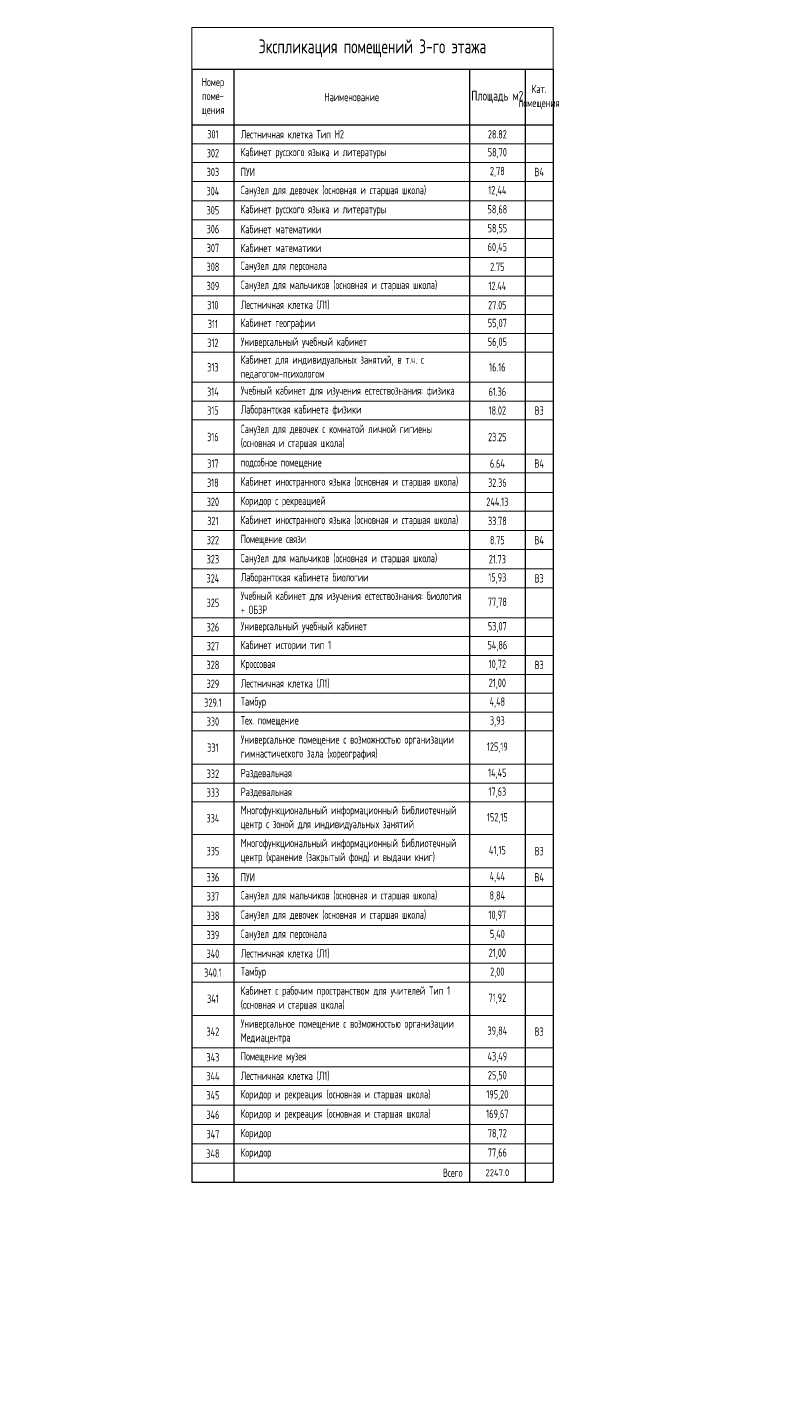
# Model space of a CAD drawing. Header units: millimetres. Extents: x -265044 to 366616, y 0 to 292181.
# Drawn here: x 135011 to 161496, y 84421 to 133578 of the extents above; entities that cross this region are included whole.
import ezdxf
from ezdxf import colors
from ezdxf.entities.mleader import LeaderData, LeaderLine
from ezdxf.math import Vec2, Vec3

# ---------------------------------------------------------------- set-up
doc = ezdxf.new("R2010")
doc.units = ezdxf.units.MM
doc.header["$MEASUREMENT"] = 0
doc.layers.get('0').update_dxf_attribs({"color": 250, "lineweight": 9})
doc.layers.get('Defpoints').update_dxf_attribs({"color": 6})
doc.layers.add('АР_Отметки', color=250, linetype='Continuous', lineweight=15)
doc.layers.add('АР_Таблицы', color=250, linetype='Continuous')
doc.styles.add('ISOCPEUR', font='isocpeur.ttf', dxfattribs={"width": 0.7})
doc.styles.add('ISOCPEUR_2', font='isocpeur.ttf', dxfattribs={"width": 0.9, "height": 300})
doc.styles.add('Архитект', font='isocpeur.ttf', dxfattribs={"width": 0.8, "oblique": 8})

# ---------------------------------------------------------------- blocks, each defined once
blk = doc.blocks.new('*T493')
at = {"layer": 'Defpoints', "color": 8, "linetype": 'ByBlock', "lineweight": 0, "ltscale": 100, "transparency": 16777216}
for q in [(12955, 0), (0, -1500)]:
    blk.add_line((0, 0), q, dxfattribs=at)
at = {"layer": 'Defpoints', "color": 8, "linetype": 'ByBlock', "lineweight": 0, "ltscale": 500, "transparency": 16777216}
blk.add_line((12955, 0), (12955, -1500), dxfattribs=at)
at = {"layer": 'АР_Таблицы', "color": 8, "linetype": 'ByBlock', "lineweight": 30, "ltscale": 100, "transparency": 16777216}
for p, q in [((0, -1500), (12955, -1500)), ((0, -1500), (0, -41456)), ((0, -3500), (12955, -3500)), ((0, -41456), (12955, -41456))]:
    blk.add_line(p, q, dxfattribs=at)
at = {"layer": 'АР_Таблицы', "color": 8, "linetype": 'ByBlock', "lineweight": 30, "ltscale": 500, "transparency": 16777216}
for p, q in [((1500, -1500), (1500, -41456)), ((9955, -1500), (9955, -41456)), ((11955, -1500), (11955, -41456)), ((12955, -1500), (12955, -41456))]:
    blk.add_line(p, q, dxfattribs=at)
at = {"layer": 'АР_Таблицы', "color": 8, "linetype": 'ByBlock', "lineweight": -2, "ltscale": 100, "transparency": 16777216}
for p, q in [((0, -4177), (12955, -4177)), ((0, -4854), (12955, -4854)), ((0, -5531), (12955, -5531)), ((0, -6228), (1500, -6228)), ((9955, -6228), (12955, -6228)), ((0, -6905), (12955, -6905)), ((0, -7582), (12955, -7582)), ((0, -8258), (12955, -8258)), ((0, -8935), (12955, -8935)), ((0, -9632), (12955, -9632)), ((0, -10309), (1500, -10309)), ((11955, -10309), (12955, -10309)), ((0, -10986), (9955, -10986)), ((11955, -10986), (12955, -10986)), ((0, -11663), (1500, -11663)), ((11955, -11663), (12955, -11663)), ((0, -12740), (1500, -12740)), ((11955, -12740), (12955, -12740)), ((0, -13417), (9955, -13417)), ((11955, -13417), (12955, -13417)), ((0, -14094), (12955, -14094)), ((0, -15321), (12955, -15321)), ((0, -15998), (12955, -15998)), ((0, -16695), (9955, -16695)), ((11955, -16695), (12955, -16695)), ((0, -17372), (9955, -17372)), ((11955, -17372), (12955, -17372)), ((0, -18068), (9955, -18068)), ((11955, -18068), (12955, -18068)), ((0, -18745), (9955, -18745)), ((11955, -18745), (12955, -18745)), ((0, -19442), (12955, -19442)), ((0, -20119), (12955, -20119)), ((0, -21196), (9955, -21196)), ((11955, -21196), (12955, -21196)), ((0, -21873), (12955, -21873)), ((0, -22550), (12955, -22550)), ((0, -23227), (1500, -23227)), ((11955, -23227), (12955, -23227)), ((0, -23904), (1500, -23904)), ((11955, -23904), (12955, -23904)), ((0, -24581), (12955, -24581)), ((0, -25258), (9955, -25258)), ((0, -26455), (9955, -26455)), ((11955, -26455), (12955, -26455)), ((0, -27132), (9955, -27132)), ((11955, -27132), (12955, -27132)), ((0, -27808), (9955, -27808)), ((11955, -27808), (12955, -27808)), ((0, -28975), (1500, -28975)), ((11955, -28975), (12955, -28975)), ((0, -30172), (1500, -30172)), ((11955, -30172), (12955, -30172)), ((0, -30849), (1500, -30849)), ((11955, -30849), (12955, -30849)), ((0, -31546), (1500, -31546)), ((11955, -31546), (12955, -31546)), ((0, -32243), (1500, -32243)), ((11955, -32243), (12955, -32243)), ((0, -32920), (1500, -32920)), ((11955, -32920), (12955, -32920)), ((0, -33597), (1500, -33597)), ((11955, -33597), (12955, -33597)), ((0, -34274), (1500, -34274)), ((11955, -34274), (12955, -34274)), ((0, -35471), (1500, -35471)), ((11955, -35471), (12955, -35471)), ((0, -36638), (1500, -36638)), ((11955, -36638), (12955, -36638)), ((0, -37315), (1500, -37315)), ((11955, -37315), (12955, -37315)), ((0, -37992), (1500, -37992)), ((11955, -37992), (12955, -37992)), ((0, -38688), (1500, -38688)), ((11955, -38688), (12955, -38688)), ((0, -39385), (1500, -39385)), ((11955, -39385), (12955, -39385)), ((0, -40082), (1500, -40082)), ((11955, -40082), (12955, -40082)), ((0, -40779), (1500, -40779)), ((11955, -40779), (12955, -40779))]:
    blk.add_line(p, q, dxfattribs=at)
at = {"layer": 'АР_Таблицы', "color": 8, "linetype": 'ByBlock', "lineweight": 9, "ltscale": 100, "transparency": 16777216}
for p, q in [((1500, -6228), (9955, -6228)), ((1500, -10309), (11955, -10309)), ((9955, -10986), (11955, -10986)), ((1500, -11663), (11955, -11663)), ((1500, -12740), (11955, -12740)), ((9955, -13417), (11955, -13417)), ((9955, -16695), (11955, -16695)), ((9955, -17372), (11955, -17372)), ((9955, -18068), (11955, -18068)), ((9955, -18745), (11955, -18745)), ((9955, -21196), (11955, -21196)), ((1500, -23227), (11955, -23227)), ((1500, -23904), (11955, -23904)), ((9955, -25258), (12955, -25258)), ((9955, -26455), (11955, -26455)), ((9955, -27132), (11955, -27132)), ((9955, -27808), (11955, -27808)), ((1500, -28975), (11955, -28975)), ((1500, -30172), (11955, -30172)), ((1500, -30849), (11955, -30849)), ((1500, -31546), (11955, -31546)), ((1500, -32243), (11955, -32243)), ((1500, -32920), (11955, -32920)), ((1500, -33597), (11955, -33597)), ((1500, -34274), (11955, -34274)), ((1500, -35471), (11955, -35471)), ((1500, -36638), (11955, -36638)), ((1500, -37315), (11955, -37315)), ((1500, -37992), (11955, -37992)), ((1500, -38688), (11955, -38688)), ((1500, -39385), (11955, -39385)), ((1500, -40082), (11955, -40082)), ((1500, -40779), (11955, -40779))]:
    blk.add_line(p, q, dxfattribs=at)
at = {"layer": 'АР_Таблицы', "color": 8, "ltscale": 100, "transparency": 16777216}
for s, insert, char_height, width, attachment_point, style in [('Экспликация помещений 3-го этажа', (6477, -750), 500, 12854.8, 5, 'ISOCPEUR'), ('Номер поме- щения', (750, -2500), 300, 1400, 5, 'ISOCPEUR'), ('Наименование', (5727, -2500), 300, 8354.8, 5, 'ISOCPEUR'), ('Площадь м2', (10955, -2500), 350, 1900, 5, 'ISOCPEUR'), ('Кат. помещения', (12455, -2500), 300, 900, 5, 'ISOCPEUR'), ('301', (750, -3838), 300, 1223.08, 5, 'ISOCPEUR'), ('Лестничная клетка Тип Н2', (1750, -3838), 300, 7954.8, 4, 'ISOCPEUR'), ('28.82', (10955, -3838), 300, 1500, 5, 'ISOCPEUR'), ('302', (750, -4515), 300, 1223.08, 5, 'ISOCPEUR'), ('Кабинет русского языка и литературы', (1750, -4515), 300, 7954.8, 4, 'ISOCPEUR'), ('58,70', (10955, -4515), 300, 1500, 5, 'ISOCPEUR'), ('303', (750, -5192), 300, 1223.08, 5, 'ISOCPEUR'), ('ПУИ', (1750, -5192), 300, 7954.8, 4, 'ISOCPEUR'), ('2,78', (10955, -5192), 300, 1500, 5, 'ISOCPEUR'), ('{\\C8;В4}', (12455, -5192), 300, 900, 5, 'ISOCPEUR'), ('304', (750, -5879), 300, 1223.08, 5, 'ISOCPEUR'), ('Санузел для девочек (основная и старшая школа)', (1750, -5879), 300, 7954.8, 4, 'ISOCPEUR'), ('12,44', (10955, -5879), 300, 1500, 5, 'ISOCPEUR'), ('{\\Q0;\\W0.7;Кабинет русского языка и литературы}', (1750, -6566), 300, 7954.8, 4, 'Архитект'), ('58,68', (10955, -6566), 300, 1500, 5, 'ISOCPEUR'), ('305', (750, -6566), 300, 1223.08, 5, 'ISOCPEUR'), ('306', (750, -7243), 300, 1223.08, 5, 'ISOCPEUR'), ('{\\Q0;\\W0.7;Кабинет математики}', (1750, -7243), 300, 7954.8, 4, 'Архитект'), ('58,55', (10955, -7243), 300, 1500, 5, 'ISOCPEUR'), ('307', (750, -7920), 300, 1223.08, 5, 'ISOCPEUR'), ('{\\Q0;\\W0.7;Кабинет математики}', (1750, -7920), 300, 7954.8, 4, 'Архитект'), ('60,45', (10955, -7920), 300, 1500, 5, 'ISOCPEUR'), ('308', (750, -8597), 300, 1223.08, 5, 'ISOCPEUR'), ('Санузел для персонала', (1750, -8597), 300, 7954.8, 4, 'ISOCPEUR'), ('2.75', (10955, -8597), 300, 1500, 5, 'ISOCPEUR'), ('309', (750, -9284), 300, 1223.08, 5, 'ISOCPEUR'), ('Санузел для мальчиков (основная и старшая школа)', (1750, -9284), 300, 7954.8, 4, 'ISOCPEUR'), ('12.44', (10955, -9284), 300, 1500, 5, 'ISOCPEUR'), ('310', (750, -9971), 300, 1223.08, 5, 'ISOCPEUR'), ('Лестничная клетка (Л1)', (1750, -9971), 300, 7954.8, 4, 'ISOCPEUR'), ('27.05', (10955, -9971), 300, 1500, 5, 'ISOCPEUR'), ('311', (750, -10648), 300, 1223.08, 5, 'ISOCPEUR'), ('{\\Q0;\\W0.7;Кабинет географии}', (1750, -10648), 300, 7954.8, 4, 'Архитект'), ('55,07', (10955, -10648), 300, 1500, 5, 'ISOCPEUR'), ('312', (750, -11325), 300, 1223.08, 5, 'ISOCPEUR'), ('Универсальный учебный кабинет', (1750, -11325), 300, 7954.8, 4, 'ISOCPEUR'), ('56,05', (10955, -11325), 300, 1500, 5, 'ISOCPEUR'), ('Кабинет для индивидуальных занятий, в т.ч. с педагогом-психологом', (1750, -12202), 300, 7954.8, 4, 'ISOCPEUR'), ('313', (750, -12202), 300, 1223.08, 5, 'ISOCPEUR'), ('16.16', (10955, -12202), 300, 1500, 5, 'ISOCPEUR'), ('314', (750, -13078), 300, 1223.08, 5, 'ISOCPEUR'), ('Учебный кабинет для изучения естествознания: физика', (1750, -13078), 300, 7954.8, 4, 'ISOCPEUR'), ('61.36', (10955, -13078), 300, 1500, 5, 'ISOCPEUR'), ('315', (750, -13755), 300, 1223.08, 5, 'ISOCPEUR'), ('Лаборантская кабинета физики', (1750, -13755), 300, 7954.8, 4, 'ISOCPEUR'), ('18.02', (10955, -13755), 300, 1500, 5, 'ISOCPEUR'), ('{\\C8;В3}', (12455, -13755), 300, 900, 5, 'ISOCPEUR'), ('316', (750, -14707), 300, 1223.08, 5, 'ISOCPEUR'), ('Санузел для девочек с комнатой личной гигиены (основная и старшая школа)', (1750, -14707), 300, 7954.8, 4, 'ISOCPEUR'), ('23.25', (10955, -14707), 300, 1500, 5, 'ISOCPEUR'), ('317', (750, -15659), 300, 1223.08, 5, 'ISOCPEUR'), ('подсобное помещение', (1750, -15659), 300, 7954.8, 4, 'ISOCPEUR'), ('6.64', (10955, -15659), 300, 1500, 5, 'ISOCPEUR'), ('{\\Q0;\\W0.7;\\C8;В4}', (12455, -15659), 300, 900, 5, 'Архитект'), ('318', (750, -16346), 300, 1223.08, 5, 'ISOCPEUR'), ('Кабинет иностранного языка (основная и старшая школа)', (1750, -16346), 300, 7954.8, 4, 'ISOCPEUR'), ('32.36', (10955, -16346), 300, 1500, 5, 'ISOCPEUR'), ('320', (750, -17033), 300, 1223.08, 5, 'ISOCPEUR'), ('Коридор с рекреацией', (1750, -17033), 300, 7954.8, 4, 'ISOCPEUR'), ('244.13', (10955, -17033), 300, 1500, 5, 'ISOCPEUR'), ('321', (750, -17720), 300, 1223.08, 5, 'ISOCPEUR'), ('Кабинет иностранного языка (основная и старшая школа)', (1750, -17720), 300, 7954.8, 4, 'ISOCPEUR'), ('33.78', (10955, -17720), 300, 1500, 5, 'ISOCPEUR'), ('322', (750, -18407), 300, 1223.08, 5, 'ISOCPEUR'), ('Помещение связи', (1750, -18407), 300, 7954.8, 4, 'ISOCPEUR'), ('8.75', (10955, -18407), 300, 1500, 5, 'ISOCPEUR'), ('{\\C8;В4}', (12455, -18407), 300, 900, 5, 'ISOCPEUR'), ('323', (750, -19094), 300, 1223.08, 5, 'ISOCPEUR'), ('Санузел для мальчиков (основная и старшая школа)', (1750, -19094), 300, 7954.8, 4, 'ISOCPEUR'), ('21.73', (10955, -19094), 300, 1500, 5, 'ISOCPEUR'), ('324', (750, -19781), 300, 1223.08, 5, 'ISOCPEUR'), ('Лаборантская кабинета биологии', (1750, -19781), 300, 7954.8, 4, 'ISOCPEUR'), ('15,93', (10955, -19781), 300, 1500, 5, 'ISOCPEUR'), ('{\\C8;В3}', (12455, -19781), 300, 900, 5, 'ISOCPEUR'), ('325', (750, -20658), 300, 1223.08, 5, 'ISOCPEUR'), ('Учебный кабинет для изучения естествознания: биология + ОБЗР', (1750, -20658), 300, 7954.8, 4, 'ISOCPEUR'), ('77,78', (10955, -20658), 300, 1500, 5, 'ISOCPEUR'), ('326', (750, -21535), 300, 1223.08, 5, 'ISOCPEUR'), ('Универсальный учебный кабинет', (1750, -21535), 300, 7954.8, 4, 'ISOCPEUR'), ('53,07', (10955, -21535), 300, 1500, 5, 'ISOCPEUR'), ('327', (750, -22212), 300, 1223.08, 5, 'ISOCPEUR'), ('Кабинет истории тип 1', (1750, -22212), 300, 7954.8, 4, 'ISOCPEUR'), ('54,86', (10955, -22212), 300, 1500, 5, 'ISOCPEUR'), ('328', (750, -22888), 300, 1223.08, 5, 'ISOCPEUR'), ('Кроссовая', (1750, -22888), 300, 7954.8, 4, 'ISOCPEUR'), ('10,72', (10955, -22888), 300, 1500, 5, 'ISOCPEUR'), ('{\\C8;В3}', (12455, -22888), 300, 900, 5, 'ISOCPEUR'), ('329', (750, -23565), 300, 1223.08, 5, 'ISOCPEUR'), ('Лестничная клетка (Л1)', (1750, -23565), 300, 7954.8, 4, 'ISOCPEUR'), ('21,00', (10955, -23565), 300, 1500, 5, 'ISOCPEUR'), ('Тамбур', (1750, -24242), 300, 7954.8, 4, 'ISOCPEUR'), ('4,48', (10955, -24242), 300, 1500, 5, 'ISOCPEUR'), ('329.1', (750, -24242), 300, 1223.08, 5, 'ISOCPEUR'), ('330', (750, -24919), 300, 1223.08, 5, 'ISOCPEUR'), ('Тех. помещение', (1750, -24919), 300, 7954.8, 4, 'ISOCPEUR'), ('3,93', (10955, -24919), 300, 1500, 5, 'ISOCPEUR'), ('Универсальное помещение с возможностью организации гимнастического зала (хореография)', (1750, -25856), 300, 7954.8, 4, 'ISOCPEUR'), ('331', (750, -25856), 300, 1223.08, 5, 'ISOCPEUR'), ('125,19', (10955, -25856), 300, 1500, 5, 'ISOCPEUR'), ('332', (750, -26793), 300, 1223.08, 5, 'ISOCPEUR'), ('Раздевальная', (1750, -26793), 300, 7954.8, 4, 'ISOCPEUR'), ('14,45', (10955, -26793), 300, 1500, 5, 'ISOCPEUR'), ('333', (750, -27470), 300, 1223.08, 5, 'ISOCPEUR'), ('Раздевальная', (1750, -27470), 300, 7954.8, 4, 'ISOCPEUR'), ('17,63', (10955, -27470), 300, 1500, 5, 'ISOCPEUR'), ('Многофункциональный информационный библиотечный центр с зоной для индивидуальных занятий', (1750, -28392), 300, 7954.8, 4, 'ISOCPEUR'), ('334', (750, -28392), 300, 1223.08, 5, 'ISOCPEUR'), ('152,15', (10955, -28392), 300, 1500, 5, 'ISOCPEUR'), ('335', (750, -29574), 300, 1223.08, 5, 'ISOCPEUR'), ('Многофункциональный информационный библиотечный центр (хранение (закрытый фонд) и выдачи книг)', (1750, -29574), 300, 7954.8, 4, 'ISOCPEUR'), ('41,15', (10955, -29574), 300, 1500, 5, 'ISOCPEUR'), ('{\\C8;В3}', (12455, -29574), 300, 900, 5, 'ISOCPEUR'), ('336', (750, -30511), 300, 1223.08, 5, 'ISOCPEUR'), ('ПУИ', (1750, -30511), 300, 7954.8, 4, 'ISOCPEUR'), ('4,44', (10955, -30511), 300, 1500, 5, 'ISOCPEUR'), ('{\\C8;В4}', (12455, -30511), 300, 900, 5, 'ISOCPEUR'), ('337', (750, -31198), 300, 1223.08, 5, 'ISOCPEUR'), ('Санузел для мальчиков (основная и старшая школа)', (1750, -31198), 300, 7954.8, 4, 'ISOCPEUR'), ('8,84', (10955, -31198), 300, 1500, 5, 'ISOCPEUR'), ('338', (750, -31895), 300, 1223.08, 5, 'ISOCPEUR'), ('Санузел для девочек (основная и старшая школа)', (1750, -31895), 300, 7954.8, 4, 'ISOCPEUR'), ('10,97', (10955, -31895), 300, 1500, 5, 'ISOCPEUR'), ('339', (750, -32582), 300, 1223.08, 5, 'ISOCPEUR'), ('Санузел для персонала', (1750, -32582), 300, 7954.8, 4, 'ISOCPEUR'), ('5,40', (10955, -32582), 300, 1500, 5, 'ISOCPEUR'), ('340', (750, -33258), 300, 1223.08, 5, 'ISOCPEUR'), ('Лестничная клетка (Л1)', (1750, -33258), 300, 7954.8, 4, 'ISOCPEUR'), ('21,00', (10955, -33258), 300, 1500, 5, 'ISOCPEUR'), ('340.1', (750, -33935), 300, 1223.08, 5, 'ISOCPEUR'), ('Тамбур', (1750, -33935), 300, 7954.8, 4, 'ISOCPEUR'), ('2,00', (10955, -33935), 300, 1500, 5, 'ISOCPEUR'), ('341', (750, -34872), 300, 1223.08, 5, 'ISOCPEUR'), ('Кабинет с рабочим пространством для учителей Тип 1 (основная и старшая школа)', (1750, -34872), 300, 7954.8, 4, 'ISOCPEUR'), ('71,92', (10955, -34872), 300, 1500, 5, 'ISOCPEUR'), ('Универсальное помещение с возможностью организации Медиацентра', (1750, -36054), 300, 7954.8, 4, 'ISOCPEUR'), ('39,84', (10955, -36054), 300, 1500, 5, 'ISOCPEUR'), ('342', (750, -36054), 300, 1223.08, 5, 'ISOCPEUR'), ('{\\C8;В3}', (12455, -36054), 300, 900, 5, 'ISOCPEUR'), ('343', (750, -36976), 300, 1223.08, 5, 'ISOCPEUR'), ('Помещение музея', (1750, -36976), 300, 7954.8, 4, 'ISOCPEUR'), ('43,49', (10955, -36976), 300, 1500, 5, 'ISOCPEUR'), ('344', (750, -37653), 300, 1223.08, 5, 'ISOCPEUR'), ('Лестничная клетка (Л1)', (1750, -37653), 300, 7954.8, 4, 'ISOCPEUR'), ('25,50', (10955, -37653), 300, 1500, 5, 'ISOCPEUR'), ('345', (750, -38340), 300, 1223.08, 5, 'ISOCPEUR'), ('Коридор и рекреация (основная и старшая школа)', (1750, -38340), 300, 7954.8, 4, 'ISOCPEUR'), ('195,20', (10955, -38340), 300, 1500, 5, 'ISOCPEUR'), ('Коридор и рекреация (основная и старшая школа)', (1750, -39037), 300, 7954.8, 4, 'ISOCPEUR'), ('346', (750, -39037), 300, 1223.08, 5, 'ISOCPEUR'), ('169,67', (10955, -39037), 300, 1500, 5, 'ISOCPEUR'), ('347', (750, -39734), 300, 1223.08, 5, 'ISOCPEUR'), ('Коридор', (1750, -39734), 300, 7954.8, 4, 'ISOCPEUR')]:
    blk.add_mtext(s, dxfattribs=dict(at, insert=insert, char_height=char_height, width=width, attachment_point=attachment_point, style=style))
at = {"layer": 'АР_Таблицы', "color": 8, "ltscale": 500, "transparency": 16777216}
for s, insert, char_height, width, attachment_point, style in [('78,72', (10955, -39734), 300, 1500, 5, 'ISOCPEUR'), ('348', (750, -40431), 300, 1223.08, 5, 'ISOCPEUR'), ('Коридор', (1750, -40431), 300, 7954.8, 4, 'ISOCPEUR'), ('77,66', (10955, -40431), 300, 1500, 5, 'ISOCPEUR'), ('Всего', (9705, -41118), 300, 7954.8, 6, 'ISOCPEUR'), ('2247.0', (10955, -41118), 250, 1980, 5, 'ISOCPEUR_2')]:
    blk.add_mtext(s, dxfattribs=dict(at, insert=insert, char_height=char_height, width=width, attachment_point=attachment_point, style=style))
blk = doc.blocks.new('_DotSmall')
at = {"color": 8, "linetype": 'ByBlock', "const_width": 0.5}
blk.add_lwpolyline([(-0.0625, 0, 1), (0.0625, 0, 1)], format="xyb", close=True, dxfattribs=at)

msp = doc.modelspace()

# ---------------------------------------------------------------- block references
msp.add_blockref('*T493', (140915.8, 133578.4))

# ---------------------------------------------------------------- leaders
at = {"layer": 'АР_Отметки', "color": 8}
ml = msp.add_multileader_mtext('Standard', dxfattribs=at)
ml.set_content('Л.4', color=8, style='ISOCPEUR')
ml.set_leader_properties(color=8, linetype='Continuous', lineweight=-1)
ml.set_arrow_properties(name='DOTSMALL')
ml.build(insert=Vec2(0, 0))
ml.multileader.update_dxf_attribs({"has_text_frame": 1, "text_left_attachment_type": 4, "text_right_attachment_type": 4, "dogleg_length": 100, "arrow_head_size": 180})
ctx = ml.context
ctx.base_point, ctx.char_height, ctx.arrow_head_size, ctx.landing_gap_size, ctx.plane_origin = Vec3(219850.4, 129601.6), 250, 180, 50, Vec3(247234.1, 117978.5)
ctx.left_attachment, ctx.right_attachment = 4, 4
notes = []
notes.append((ctx, [(0, (0, 0, 0), (0, 0), (1, 0), 1, [])]))
ctx.mtext.insert, ctx.mtext.width, ctx.mtext.line_spacing_style, ctx.mtext.flow_direction = Vec3(219900.4, 129934.9), 852.697, 2, 5
ml = msp.add_multileader_mtext('Standard', dxfattribs=at)
ml.set_content('+11,550', color=8, style='ISOCPEUR')
ml.set_leader_properties(color=8, linetype='Continuous', lineweight=-1)
ml.set_arrow_properties(name='DOTSMALL')
ml.build(insert=Vec2(0, 0))
ml.multileader.update_dxf_attribs({"has_text_frame": 1, "text_left_attachment_type": 4, "text_right_attachment_type": 4, "dogleg_length": 100, "arrow_head_size": 180})
ctx = ml.context
ctx.base_point, ctx.char_height, ctx.arrow_head_size, ctx.landing_gap_size, ctx.plane_origin = Vec3(219245.9, 128951.2), 250, 180, 50, Vec3(217084.7, 128360)
ctx.left_attachment, ctx.right_attachment = 4, 4
notes.append((ctx, [(0, (0, 0, 0), (0, 0), (1, 0), 1, [])]))
ctx.mtext.insert, ctx.mtext.width, ctx.mtext.line_spacing_style, ctx.mtext.flow_direction = Vec3(219295.9, 129284.5), 852.697, 2, 5
ml = msp.add_multileader_mtext('Standard', dxfattribs=at)
ml.set_content('+11,550', color=8, style='ISOCPEUR')
ml.set_leader_properties(color=8, linetype='Continuous', lineweight=-1)
ml.set_arrow_properties(name='DOTSMALL')
ml.build(insert=Vec2(0, 0))
ml.multileader.update_dxf_attribs({"has_text_frame": 1, "text_left_attachment_type": 4, "text_right_attachment_type": 4, "dogleg_length": 100, "arrow_head_size": 180})
ctx = ml.context
ctx.base_point, ctx.char_height, ctx.arrow_head_size, ctx.landing_gap_size, ctx.plane_origin = Vec3(219245.9, 128951.2), 250, 180, 50, Vec3(217084.7, 128360)
ctx.left_attachment, ctx.right_attachment = 4, 4
notes.append((ctx, [(0, (0, 0, 0), (0, 0), (1, 0), 1, [])]))
ctx.mtext.insert, ctx.mtext.width, ctx.mtext.line_spacing_style, ctx.mtext.flow_direction = Vec3(219295.9, 129284.5), 852.697, 2, 5
ml = msp.add_multileader_mtext('Standard', dxfattribs=at)
ml.set_content('+13,200', color=8, style='ISOCPEUR')
ml.set_leader_properties(color=8, linetype='Continuous', lineweight=-1)
ml.set_arrow_properties(name='DOTSMALL')
ml.build(insert=Vec2(0, 0))
ml.multileader.update_dxf_attribs({"has_text_frame": 1, "text_left_attachment_type": 4, "text_right_attachment_type": 4, "dogleg_length": 100, "arrow_head_size": 180})
ctx = ml.context
ctx.base_point, ctx.char_height, ctx.arrow_head_size, ctx.landing_gap_size, ctx.plane_origin = Vec3(224401.7, 128884.7), 250, 180, 50, Vec3(222084.7, 129105)
ctx.left_attachment, ctx.right_attachment = 4, 4
notes.append((ctx, [(0, (0, 0, 0), (0, 0), (1, 0), 1, [])]))
ctx.mtext.insert, ctx.mtext.width, ctx.mtext.line_spacing_style, ctx.mtext.flow_direction = Vec3(224451.7, 129218.1), 852.697, 2, 5
ml = msp.add_multileader_mtext('Standard', dxfattribs=at)
ml.set_content('+13,340', color=8, style='ISOCPEUR')
ml.set_leader_properties(color=8, linetype='Continuous', lineweight=-1)
ml.set_arrow_properties(name='DOTSMALL')
ml.build(insert=Vec2(0, 0))
ml.multileader.update_dxf_attribs({"has_text_frame": 1, "text_left_attachment_type": 4, "text_right_attachment_type": 4, "dogleg_length": 100, "arrow_head_size": 180})
ctx = ml.context
ctx.base_point, ctx.char_height, ctx.arrow_head_size, ctx.landing_gap_size, ctx.plane_origin = Vec3(224285.9, 127292.9), 250, 180, 50, Vec3(222767.1, 127587.8)
ctx.left_attachment, ctx.right_attachment = 4, 4
notes.append((ctx, [(0, (0, 0, 0), (0, 0), (1, 0), 1, [])]))
ctx.mtext.insert, ctx.mtext.width, ctx.mtext.line_spacing_style, ctx.mtext.flow_direction = Vec3(224335.9, 127626.3), 852.697, 2, 5
ml = msp.add_multileader_mtext('Standard', dxfattribs=at)
ml.set_content('+13,340', color=8, style='ISOCPEUR')
ml.set_leader_properties(color=8, linetype='Continuous', lineweight=-1)
ml.set_arrow_properties(name='DOTSMALL')
ml.build(insert=Vec2(0, 0))
ml.multileader.update_dxf_attribs({"has_text_frame": 1, "text_left_attachment_type": 4, "text_right_attachment_type": 4, "dogleg_length": 100, "arrow_head_size": 180})
ctx = ml.context
ctx.base_point, ctx.char_height, ctx.arrow_head_size, ctx.landing_gap_size, ctx.plane_origin = Vec3(213645.6, 97464), 250, 180, 50, Vec3(213564.2, 95753.3)
ctx.left_attachment, ctx.right_attachment = 4, 4
notes.append((ctx, [(0, (0, 0, 0), (0, 0), (1, 0), 1, [])]))
ctx.mtext.insert, ctx.mtext.width, ctx.mtext.defined_height, ctx.mtext.line_spacing_style, ctx.mtext.flow_direction = Vec3(213695.6, 97797.3), 696.035, 776.5, 2, 5
for ctx, leaders in notes:
    for number, flags, end, landing, length, lines in leaders:
        leader = LeaderData()
        leader.index, (leader.has_last_leader_line, leader.has_dogleg_vector, leader.attachment_direction) = number, flags
        leader.last_leader_point, leader.dogleg_vector, leader.dogleg_length = Vec3(end), Vec3(landing), length
        for number, points, colour, breaks in lines:
            line = LeaderLine()
            line.index, line.vertices, line.color, line.breaks = number, Vec3.list(points), colors.encode_raw_color(colour), breaks
            leader.lines.append(line)
        ctx.leaders.append(leader)

doc.saveas('drawing.dxf')
